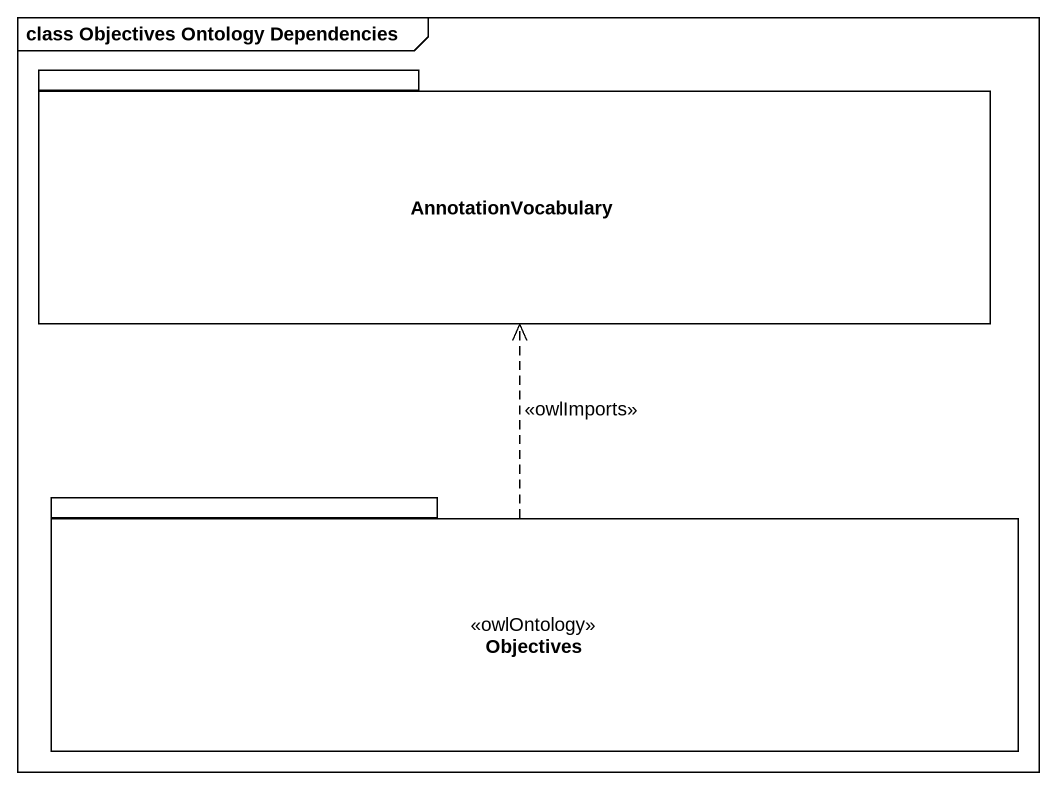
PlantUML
@startuml
mainframe class Objectives Ontology Dependencies
package AnnotationVocabulary {
}
package Objectives <<owlOntology>> {
}
Objectives .up.> AnnotationVocabulary : <<owlImports>>
@enduml
